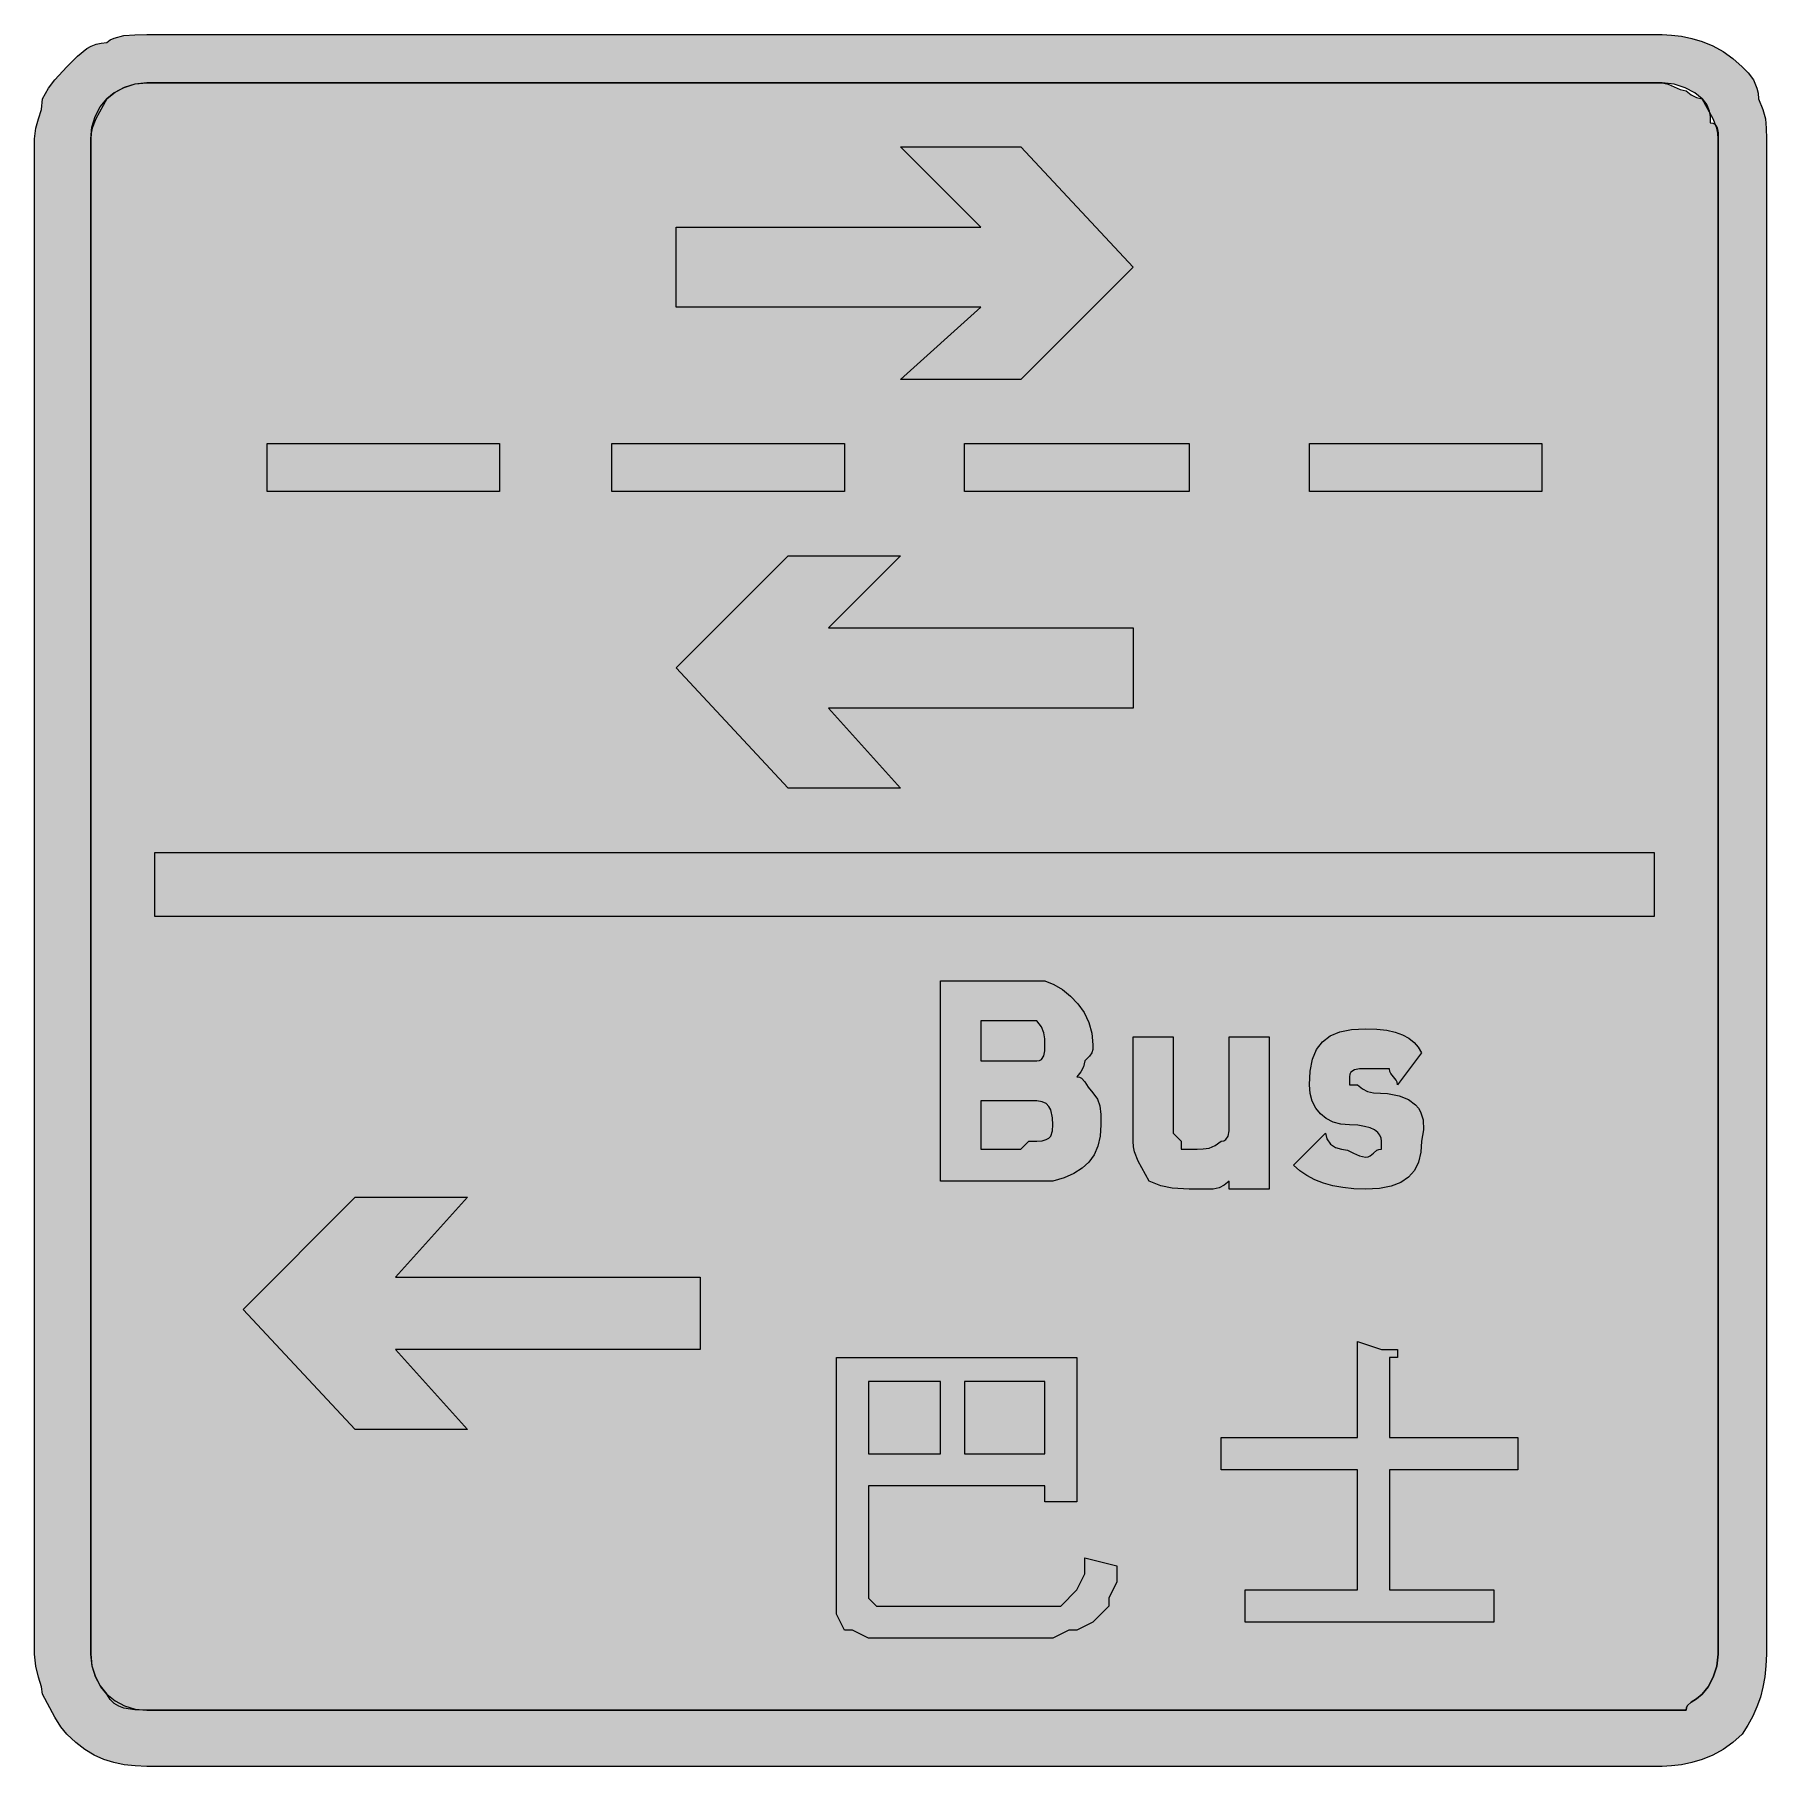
# Model space of a CAD drawing. Header units: metres. Extents: x 154 to 413, y 6 to 265.
import ezdxf

# ---------------------------------------------------------------- set-up
doc = ezdxf.new("R2010")
doc.units = ezdxf.units.M
doc.layers.add('FILL_BLACK_000000', color=7, linetype='Continuous', true_color=0x000000)
doc.layers.add('FILL_WHITE_FFFFFF', color=7, linetype='Continuous', true_color=0xffffff)

msp = doc.modelspace()

# ---------------------------------------------------------------- hatches: boundary and pattern name
at = {"layer": 'FILL_BLACK_000000', "true_color": 0x000000}
h = msp.add_hatch(color=7, dxfattribs=at)
h.dxf.hatch_style = 1
h.paths.add_polyline_path([(153.94, 250.97), (154.35, 252.36), (154.76, 253.75), (154.95, 255.36), (155.85, 256.95), (156.75, 258.21), (158.55, 260.16), (160.16, 261.73), (161.55, 262.86), (162.23, 263.25), (162.94, 263.53), (163.7, 263.7), (164.55, 263.76), (165.05, 264.16), (165.66, 264.45), (167.1, 264.81), (168.77, 264.94), (170.55, 264.96), (397.35, 264.96), (398.75, 264.9), (400.24, 264.72), (401.78, 264.39), (403.35, 263.91), (404.92, 263.26), (406.46, 262.43), (407.95, 261.4), (409.35, 260.16), (410.23, 259.24), (411, 258.21), (411.54, 256.95), (411.7, 256.21), (411.75, 255.36), (412.44, 253.75), (412.8, 252.36), (412.93, 250.97), (412.95, 249.36), (412.95, 22.56), (412.89, 20.81), (412.72, 19.17), (412.44, 17.6), (412.05, 16.11), (411.54, 14.67), (410.92, 13.28), (410.19, 11.91), (409.35, 10.56), (407.95, 9.32), (406.46, 8.29), (404.92, 7.46), (403.35, 6.81), (401.78, 6.33), (400.24, 6), (398.75, 5.82), (397.35, 5.76), (170.55, 5.76), (168.8, 5.82), (167.16, 6), (165.59, 6.33), (164.1, 6.81), (162.66, 7.46), (161.27, 8.29), (159.9, 9.32), (158.55, 10.56), (157.65, 11.67), (156.75, 13.11), (154.95, 16.56), (154.76, 17.67), (154.35, 19.11), (153.94, 20.78), (153.75, 22.56), (153.75, 249.36), (153.94, 250.97)])
h.paths.add_polyline_path([(162.79, 19.22), (163.54, 17.79), (164.55, 16.56), (165.78, 15.55), (167.21, 14.8), (168.81, 14.32), (170.55, 14.16), (397.35, 14.16), (400.95, 14.16), (401, 14.56), (401.16, 14.87), (401.7, 15.36), (402.47, 15.85), (403.35, 16.56), (404.23, 17.67), (405, 19.11), (405.54, 20.78), (405.75, 22.56), (405.75, 249.36), (405.7, 250.21), (405.54, 250.97), (405, 252.36), (403.35, 255.36), (402.24, 256.24), (400.8, 257.01), (399.13, 257.55), (397.35, 257.76), (170.55, 257.76), (168.77, 257.55), (167.1, 257.01), (165.66, 256.24), (164.55, 255.36), (162.9, 252.36), (162.36, 250.97), (162.2, 250.21), (162.15, 249.36), (162.15, 22.56), (162.31, 20.82), (162.79, 19.22)], flags=16)
h = msp.add_hatch(color=7, dxfattribs=at)
h.dxf.hatch_style = 1
h.paths.add_polyline_path([(318.15, 230.16), (301.35, 213.36), (283.35, 213.36), (295.35, 224.16), (249.75, 224.16), (249.75, 236.16), (295.35, 236.16), (283.35, 248.16), (301.35, 248.16), (318.15, 230.16)])
h = msp.add_hatch(color=7, dxfattribs=at)
h.dxf.hatch_style = 1
h.paths.add_polyline_path([(188.55, 203.76), (223.35, 203.76), (223.35, 196.56), (188.55, 196.56), (188.55, 203.76)])
h = msp.add_hatch(color=7, dxfattribs=at)
h.dxf.hatch_style = 1
h.paths.add_polyline_path([(240.15, 203.76), (274.95, 203.76), (274.95, 196.56), (240.15, 196.56), (240.15, 203.76)])
h = msp.add_hatch(color=7, dxfattribs=at)
h.dxf.hatch_style = 1
h.paths.add_polyline_path([(292.95, 203.76), (326.55, 203.76), (326.55, 196.56), (292.95, 196.56), (292.95, 203.76)])
h = msp.add_hatch(color=7, dxfattribs=at)
h.dxf.hatch_style = 1
h.paths.add_polyline_path([(344.55, 203.76), (379.35, 203.76), (379.35, 196.56), (344.55, 196.56), (344.55, 203.76)])
h = msp.add_hatch(color=7, dxfattribs=at)
h.dxf.hatch_style = 1
h.paths.add_polyline_path([(249.75, 170.16), (266.55, 186.96), (283.35, 186.96), (272.55, 176.16), (318.15, 176.16), (318.15, 164.16), (272.55, 164.16), (283.35, 152.16), (266.55, 152.16), (249.75, 170.16)])
h = msp.add_hatch(color=7, dxfattribs=at)
h.dxf.hatch_style = 1
h.paths.add_polyline_path([(396.15, 132.96), (171.75, 132.96), (171.75, 142.56), (396.15, 142.56), (396.15, 132.96)])
h = msp.add_hatch(color=7, dxfattribs=at)
h.dxf.hatch_style = 1
h.paths.add_polyline_path([(301.35, 123.36), (303.75, 123.36), (304.95, 123.36), (306.29, 122.8), (307.59, 122.03), (308.81, 121.06), (309.9, 119.91), (310.82, 118.59), (311.53, 117.12), (311.99, 115.5), (312.15, 113.76), (312.13, 113.05), (312, 112.56), (311.64, 112.07), (310.95, 111.36), (310.76, 110.48), (310.35, 109.71), (309.75, 108.96), (310.15, 108.91), (310.46, 108.75), (310.95, 108.21), (311.44, 107.44), (312.15, 106.56), (312.84, 105.64), (313.2, 104.61), (313.33, 103.35), (313.35, 101.76), (313.24, 100.07), (312.9, 98.59), (312.34, 97.31), (311.55, 96.21), (310.54, 95.28), (309.3, 94.5), (307.84, 93.87), (306.15, 93.36), (304.95, 93.36), (302.55, 93.36), (301.35, 93.36), (289.35, 93.36), (289.35, 123.36), (300.15, 123.36), (301.35, 123.36)])
h.paths.add_polyline_path([(304.44, 116.46), (303.75, 117.36), (302.55, 117.36), (295.35, 117.36), (295.35, 111.36), (302.55, 111.36), (303.75, 111.36), (304.15, 111.41), (304.44, 111.57), (304.8, 112.11), (304.93, 112.88), (304.95, 113.76), (304.93, 114.66), (304.8, 115.56), (304.44, 116.46)], flags=16)
h.paths.add_polyline_path([(302.55, 99.36), (303.75, 99.36), (304.54, 99.41), (305.14, 99.57), (305.56, 99.8), (305.85, 100.11), (306.11, 100.88), (306.15, 101.76), (306.11, 102.83), (305.85, 104.01), (305.56, 104.54), (305.14, 104.97), (304.54, 105.25), (303.75, 105.36), (302.55, 105.36), (301.35, 105.36), (295.35, 105.36), (295.35, 98.16), (301.35, 98.16), (302.55, 99.36)], flags=16)
h = msp.add_hatch(color=7, dxfattribs=at)
h.dxf.hatch_style = 1
h.paths.add_polyline_path([(338.55, 114.96), (338.55, 92.16), (332.55, 92.16), (332.55, 93.36), (331.8, 92.76), (331.03, 92.35), (330.15, 92.16), (326.55, 92.16), (324, 92.31), (322.33, 92.67), (320.55, 93.36), (318.9, 96.36), (318.36, 97.75), (318.2, 98.51), (318.15, 99.36), (318.15, 114.96), (324.15, 114.96), (324.15, 100.56), (325.35, 99.36), (325.35, 98.16), (327.75, 98.16), (328.65, 98.18), (329.55, 98.31), (330.45, 98.67), (331.35, 99.36), (331.75, 99.41), (332.04, 99.57), (332.4, 100.11), (332.53, 100.88), (332.55, 101.76), (332.55, 114.96), (338.55, 114.96)])
h = msp.add_hatch(color=7, dxfattribs=at)
h.dxf.hatch_style = 1
h.paths.add_polyline_path([(361.24, 97.67), (360.88, 96.21), (360.27, 94.97), (359.4, 93.96), (358.24, 93.17), (356.79, 92.61), (355.03, 92.27), (352.95, 92.16), (351.21, 92.22), (349.57, 92.38), (348.06, 92.67), (346.65, 93.06), (345.36, 93.57), (344.17, 94.18), (343.11, 94.92), (342.15, 95.76), (346.95, 100.56), (347.16, 99.68), (347.7, 98.91), (348.47, 98.37), (349.35, 98.16), (350.25, 97.97), (351.15, 97.56), (352.05, 97.15), (352.95, 96.96), (353.35, 97.01), (353.66, 97.15), (354.15, 97.56), (354.64, 97.97), (354.95, 98.11), (355.35, 98.16), (355.35, 99.36), (355.29, 99.81), (355.11, 100.24), (354.78, 100.65), (354.3, 101.01), (353.65, 101.32), (352.82, 101.55), (351.79, 101.71), (350.55, 101.76), (349.26, 101.87), (348.09, 102.19), (347.07, 102.71), (346.2, 103.41), (345.5, 104.28), (344.98, 105.3), (344.66, 106.47), (344.55, 107.76), (344.66, 109.84), (345.02, 111.6), (345.63, 113.05), (346.5, 114.21), (347.66, 115.08), (349.11, 115.69), (350.87, 116.05), (352.95, 116.16), (354.64, 116.1), (356.12, 115.93), (357.4, 115.65), (358.5, 115.26), (359.43, 114.75), (360.21, 114.13), (360.84, 113.4), (361.35, 112.56), (357.75, 107.76), (357.7, 108.16), (357.56, 108.47), (357.15, 108.96), (356.74, 109.45), (356.6, 109.76), (356.55, 110.16), (352.95, 110.16), (352.07, 110.14), (351.3, 110.01), (350.76, 109.65), (350.6, 109.36), (350.55, 108.96), (350.55, 107.76), (351.75, 107.76), (352.5, 107.16), (353.27, 106.75), (354.15, 106.56), (356.23, 106.45), (357.97, 106.11), (359.38, 105.55), (360.45, 104.76), (360.86, 104.28), (361.18, 103.75), (361.57, 102.51), (361.63, 101.05), (361.35, 99.36), (361.24, 97.67)])
h = msp.add_hatch(color=7, dxfattribs=at)
h.dxf.hatch_style = 1
h.paths.add_polyline_path([(218.55, 90.96), (207.75, 78.96), (253.35, 78.96), (253.35, 68.16), (207.75, 68.16), (218.55, 56.16), (201.75, 56.16), (184.95, 74.16), (201.75, 90.96), (218.55, 90.96)])
h = msp.add_hatch(color=7, dxfattribs=at)
h.dxf.hatch_style = 1
h.paths.add_polyline_path([(356.55, 68.16), (357.75, 68.16), (357.75, 66.96), (356.55, 66.96), (356.55, 54.96), (375.75, 54.96), (375.75, 50.16), (356.55, 50.16), (356.55, 32.16), (372.15, 32.16), (372.15, 27.36), (334.95, 27.36), (334.95, 32.16), (351.75, 32.16), (351.75, 50.16), (331.35, 50.16), (331.35, 54.96), (351.75, 54.96), (351.75, 69.36), (355.35, 68.16), (356.55, 68.16)])
h = msp.add_hatch(color=7, dxfattribs=at)
h.dxf.hatch_style = 1
h.paths.add_polyline_path([(304.95, 45.36), (304.95, 47.76), (278.55, 47.76), (278.55, 32.16), (278.55, 30.96), (279.75, 29.76), (280.95, 29.76), (304.95, 29.76), (307.35, 29.76), (309.75, 32.16), (310.95, 34.56), (310.95, 36.96), (315.75, 35.76), (315.75, 33.36), (314.55, 30.96), (314.55, 29.76), (313.35, 28.56), (312.15, 27.36), (309.75, 26.16), (308.55, 26.16), (306.15, 24.96), (278.55, 24.96), (276.15, 26.16), (274.95, 26.16), (273.75, 28.56), (273.75, 30.96), (273.75, 66.96), (309.75, 66.96), (309.75, 45.36), (304.95, 45.36)])
h.paths.add_polyline_path([(278.55, 63.36), (278.55, 52.56), (289.35, 52.56), (289.35, 63.36), (278.55, 63.36)], flags=16)
h.paths.add_polyline_path([(304.95, 63.36), (292.95, 63.36), (292.95, 52.56), (304.95, 52.56), (304.95, 63.36)], flags=16)
at = {"layer": 'FILL_WHITE_FFFFFF', "true_color": 0xffffff}
h = msp.add_hatch(color=7, dxfattribs=at)
h.dxf.hatch_style = 1
h.paths.add_polyline_path([(397.35, 257.76), (398.25, 257.57), (399.15, 257.16), (400.05, 256.75), (400.95, 256.56), (401.7, 255.96), (402.47, 255.55), (403.35, 255.36), (404.04, 254.46), (404.4, 253.56), (404.53, 252.66), (404.55, 251.76), (404.95, 251.71), (405.24, 251.55), (405.6, 251.01), (405.73, 250.24), (405.75, 249.36), (405.75, 22.56), (405.54, 20.78), (405, 19.11), (404.23, 17.67), (403.35, 16.56), (402.47, 15.85), (401.7, 15.36), (401.16, 14.87), (401, 14.56), (400.95, 14.16), (397.35, 14.16), (170.55, 14.16), (168.77, 14.2), (167.1, 14.46), (166.34, 14.75), (165.66, 15.17), (165.05, 15.77), (164.55, 16.56), (163.67, 17.67), (162.9, 19.11), (162.36, 20.78), (162.15, 22.56), (162.15, 249.36), (162.31, 251.1), (162.79, 252.7), (163.54, 254.13), (164.55, 255.36), (165.78, 256.37), (167.21, 257.12), (168.81, 257.6), (170.55, 257.76), (397.35, 257.76)])

# ---------------------------------------------------------------- linework, layer by layer
at = {"layer": 'FILL_BLACK_000000', "lineweight": 0, "true_color": 0x000000}
for points in [[(153.94, 250.97), (154.35, 252.36), (154.76, 253.75), (154.95, 255.36), (155.85, 256.95), (156.75, 258.21), (158.55, 260.16), (160.16, 261.73), (161.55, 262.86), (162.23, 263.25), (162.94, 263.53), (163.7, 263.7), (164.55, 263.76), (165.05, 264.16), (165.66, 264.45), (167.1, 264.81), (168.77, 264.94), (170.55, 264.96), (397.35, 264.96), (398.75, 264.9), (400.24, 264.72), (401.78, 264.39), (403.35, 263.91), (404.92, 263.26), (406.46, 262.43), (407.95, 261.4), (409.35, 260.16), (410.23, 259.24), (411, 258.21), (411.54, 256.95), (411.7, 256.21), (411.75, 255.36), (412.44, 253.75), (412.8, 252.36), (412.93, 250.97), (412.95, 249.36), (412.95, 22.56), (412.89, 20.81), (412.72, 19.17), (412.44, 17.6), (412.05, 16.11), (411.54, 14.67), (410.92, 13.28), (410.19, 11.91), (409.35, 10.56), (407.95, 9.32), (406.46, 8.29), (404.92, 7.46), (403.35, 6.81), (401.78, 6.33), (400.24, 6), (398.75, 5.82), (397.35, 5.76), (170.55, 5.76), (168.8, 5.82), (167.16, 6), (165.59, 6.33), (164.1, 6.81), (162.66, 7.46), (161.27, 8.29), (159.9, 9.32), (158.55, 10.56), (157.65, 11.67), (156.75, 13.11), (154.95, 16.56), (154.76, 17.67), (154.35, 19.11), (153.94, 20.78), (153.75, 22.56), (153.75, 249.36)], [(162.79, 19.22), (163.54, 17.79), (164.55, 16.56), (165.78, 15.55), (167.21, 14.8), (168.81, 14.32), (170.55, 14.16), (397.35, 14.16), (400.95, 14.16), (401, 14.56), (401.16, 14.87), (401.7, 15.36), (402.47, 15.85), (403.35, 16.56), (404.23, 17.67), (405, 19.11), (405.54, 20.78), (405.75, 22.56), (405.75, 249.36), (405.7, 250.21), (405.54, 250.97), (405, 252.36), (403.35, 255.36), (402.24, 256.24), (400.8, 257.01), (399.13, 257.55), (397.35, 257.76), (170.55, 257.76), (168.77, 257.55), (167.1, 257.01), (165.66, 256.24), (164.55, 255.36), (162.9, 252.36), (162.36, 250.97), (162.2, 250.21), (162.15, 249.36), (162.15, 22.56), (162.31, 20.82)], [(318.15, 230.16), (301.35, 213.36), (283.35, 213.36), (295.35, 224.16), (249.75, 224.16), (249.75, 236.16), (295.35, 236.16), (283.35, 248.16), (301.35, 248.16)], [(188.55, 203.76), (223.35, 203.76), (223.35, 196.56), (188.55, 196.56)], [(240.15, 203.76), (274.95, 203.76), (274.95, 196.56), (240.15, 196.56)], [(292.95, 203.76), (326.55, 203.76), (326.55, 196.56), (292.95, 196.56)], [(344.55, 203.76), (379.35, 203.76), (379.35, 196.56), (344.55, 196.56)], [(249.75, 170.16), (266.55, 186.96), (283.35, 186.96), (272.55, 176.16), (318.15, 176.16), (318.15, 164.16), (272.55, 164.16), (283.35, 152.16), (266.55, 152.16)], [(396.15, 132.96), (171.75, 132.96), (171.75, 142.56), (396.15, 142.56)], [(301.35, 123.36), (303.75, 123.36), (304.95, 123.36), (306.29, 122.8), (307.59, 122.03), (308.81, 121.06), (309.9, 119.91), (310.82, 118.59), (311.53, 117.12), (311.99, 115.5), (312.15, 113.76), (312.13, 113.05), (312, 112.56), (311.64, 112.07), (310.95, 111.36), (310.76, 110.48), (310.35, 109.71), (309.75, 108.96), (310.15, 108.91), (310.46, 108.75), (310.95, 108.21), (311.44, 107.44), (312.15, 106.56), (312.84, 105.64), (313.2, 104.61), (313.33, 103.35), (313.35, 101.76), (313.24, 100.07), (312.9, 98.59), (312.34, 97.31), (311.55, 96.21), (310.54, 95.28), (309.3, 94.5), (307.84, 93.87), (306.15, 93.36), (304.95, 93.36), (302.55, 93.36), (301.35, 93.36), (289.35, 93.36), (289.35, 123.36), (300.15, 123.36)], [(304.44, 116.46), (303.75, 117.36), (302.55, 117.36), (295.35, 117.36), (295.35, 111.36), (302.55, 111.36), (303.75, 111.36), (304.15, 111.41), (304.44, 111.57), (304.8, 112.11), (304.93, 112.88), (304.95, 113.76), (304.93, 114.66), (304.8, 115.56)], [(338.55, 114.96), (338.55, 92.16), (332.55, 92.16), (332.55, 93.36), (331.8, 92.76), (331.03, 92.35), (330.15, 92.16), (326.55, 92.16), (324, 92.31), (322.33, 92.67), (320.55, 93.36), (318.9, 96.36), (318.36, 97.75), (318.2, 98.51), (318.15, 99.36), (318.15, 114.96), (324.15, 114.96), (324.15, 100.56), (325.35, 99.36), (325.35, 98.16), (327.75, 98.16), (328.65, 98.18), (329.55, 98.31), (330.45, 98.67), (331.35, 99.36), (331.75, 99.41), (332.04, 99.57), (332.4, 100.11), (332.53, 100.88), (332.55, 101.76), (332.55, 114.96)], [(361.24, 97.67), (360.88, 96.21), (360.27, 94.97), (359.4, 93.96), (358.24, 93.17), (356.79, 92.61), (355.03, 92.27), (352.95, 92.16), (351.21, 92.22), (349.57, 92.38), (348.06, 92.67), (346.65, 93.06), (345.36, 93.57), (344.17, 94.18), (343.11, 94.92), (342.15, 95.76), (346.95, 100.56), (347.16, 99.68), (347.7, 98.91), (348.47, 98.37), (349.35, 98.16), (350.25, 97.97), (351.15, 97.56), (352.05, 97.15), (352.95, 96.96), (353.35, 97.01), (353.66, 97.15), (354.15, 97.56), (354.64, 97.97), (354.95, 98.11), (355.35, 98.16), (355.35, 99.36), (355.29, 99.81), (355.11, 100.24), (354.78, 100.65), (354.3, 101.01), (353.65, 101.32), (352.82, 101.55), (351.79, 101.71), (350.55, 101.76), (349.26, 101.87), (348.09, 102.19), (347.07, 102.71), (346.2, 103.41), (345.5, 104.28), (344.98, 105.3), (344.66, 106.47), (344.55, 107.76), (344.66, 109.84), (345.02, 111.6), (345.63, 113.05), (346.5, 114.21), (347.66, 115.08), (349.11, 115.69), (350.87, 116.05), (352.95, 116.16), (354.64, 116.1), (356.12, 115.93), (357.4, 115.65), (358.5, 115.26), (359.43, 114.75), (360.21, 114.13), (360.84, 113.4), (361.35, 112.56), (357.75, 107.76), (357.7, 108.16), (357.56, 108.47), (357.15, 108.96), (356.74, 109.45), (356.6, 109.76), (356.55, 110.16), (352.95, 110.16), (352.07, 110.14), (351.3, 110.01), (350.76, 109.65), (350.6, 109.36), (350.55, 108.96), (350.55, 107.76), (351.75, 107.76), (352.5, 107.16), (353.27, 106.75), (354.15, 106.56), (356.23, 106.45), (357.97, 106.11), (359.38, 105.55), (360.45, 104.76), (360.86, 104.28), (361.18, 103.75), (361.57, 102.51), (361.63, 101.05), (361.35, 99.36)], [(302.55, 99.36), (303.75, 99.36), (304.54, 99.41), (305.14, 99.57), (305.56, 99.8), (305.85, 100.11), (306.11, 100.88), (306.15, 101.76), (306.11, 102.83), (305.85, 104.01), (305.56, 104.54), (305.14, 104.97), (304.54, 105.25), (303.75, 105.36), (302.55, 105.36), (301.35, 105.36), (295.35, 105.36), (295.35, 98.16), (301.35, 98.16)], [(218.55, 90.96), (207.75, 78.96), (253.35, 78.96), (253.35, 68.16), (207.75, 68.16), (218.55, 56.16), (201.75, 56.16), (184.95, 74.16), (201.75, 90.96)], [(356.55, 68.16), (357.75, 68.16), (357.75, 66.96), (356.55, 66.96), (356.55, 54.96), (375.75, 54.96), (375.75, 50.16), (356.55, 50.16), (356.55, 32.16), (372.15, 32.16), (372.15, 27.36), (334.95, 27.36), (334.95, 32.16), (351.75, 32.16), (351.75, 50.16), (331.35, 50.16), (331.35, 54.96), (351.75, 54.96), (351.75, 69.36), (355.35, 68.16)], [(304.95, 45.36), (304.95, 47.76), (278.55, 47.76), (278.55, 32.16), (278.55, 30.96), (279.75, 29.76), (280.95, 29.76), (304.95, 29.76), (307.35, 29.76), (309.75, 32.16), (310.95, 34.56), (310.95, 36.96), (315.75, 35.76), (315.75, 33.36), (314.55, 30.96), (314.55, 29.76), (313.35, 28.56), (312.15, 27.36), (309.75, 26.16), (308.55, 26.16), (306.15, 24.96), (278.55, 24.96), (276.15, 26.16), (274.95, 26.16), (273.75, 28.56), (273.75, 30.96), (273.75, 66.96), (309.75, 66.96), (309.75, 45.36)], [(278.55, 63.36), (278.55, 52.56), (289.35, 52.56), (289.35, 63.36)], [(304.95, 63.36), (292.95, 63.36), (292.95, 52.56), (304.95, 52.56)]]:
    msp.add_lwpolyline(points, close=True, dxfattribs=at)
at = {"layer": 'FILL_WHITE_FFFFFF', "lineweight": 0, "true_color": 0xffffff}
msp.add_lwpolyline([(397.35, 257.76), (398.25, 257.57), (399.15, 257.16), (400.05, 256.75), (400.95, 256.56), (401.7, 255.96), (402.47, 255.55), (403.35, 255.36), (404.04, 254.46), (404.4, 253.56), (404.53, 252.66), (404.55, 251.76), (404.95, 251.71), (405.24, 251.55), (405.6, 251.01), (405.73, 250.24), (405.75, 249.36), (405.75, 22.56), (405.54, 20.78), (405, 19.11), (404.23, 17.67), (403.35, 16.56), (402.47, 15.85), (401.7, 15.36), (401.16, 14.87), (401, 14.56), (400.95, 14.16), (397.35, 14.16), (170.55, 14.16), (168.77, 14.2), (167.1, 14.46), (166.34, 14.75), (165.66, 15.17), (165.05, 15.77), (164.55, 16.56), (163.67, 17.67), (162.9, 19.11), (162.36, 20.78), (162.15, 22.56), (162.15, 249.36), (162.31, 251.1), (162.79, 252.7), (163.54, 254.13), (164.55, 255.36), (165.78, 256.37), (167.21, 257.12), (168.81, 257.6), (170.55, 257.76)], close=True, dxfattribs=at)

doc.saveas('drawing.dxf')
